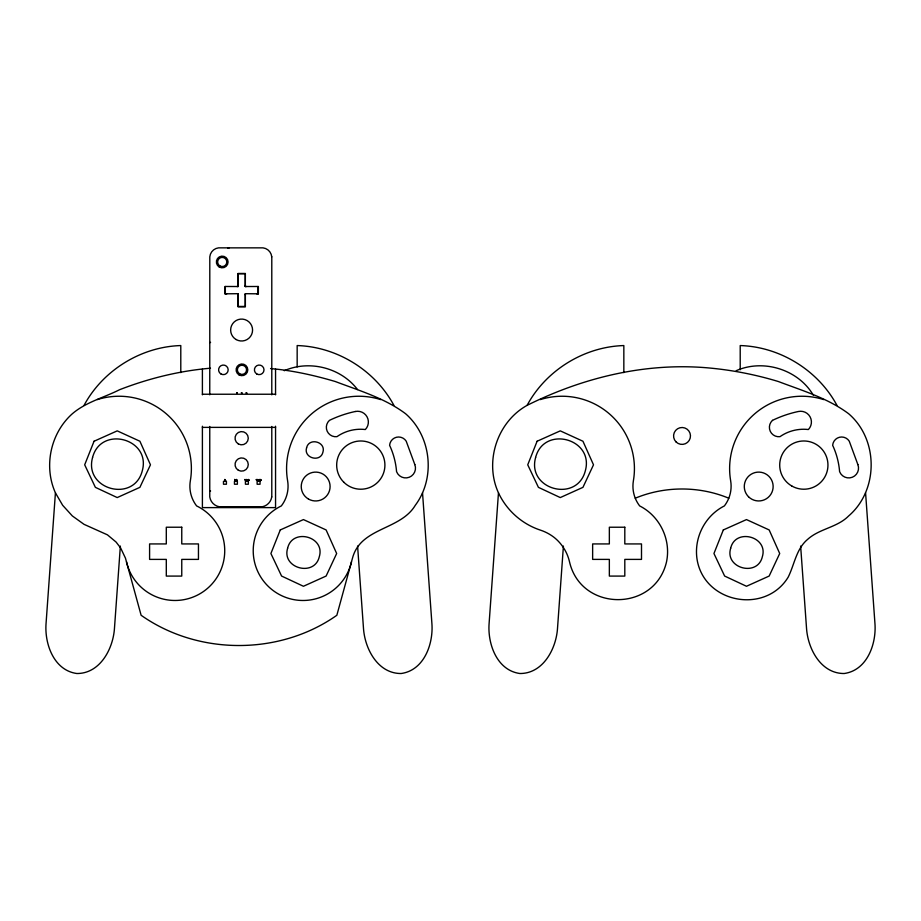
<?xml version="1.0" encoding="UTF-8"?>
<svg xmlns="http://www.w3.org/2000/svg" width="921" height="921" viewBox="0 0 921 921"><rect width="100%" height="100%" fill="white"/><g stroke="black" fill="none" stroke-linecap="round" stroke-linejoin="round"><path stroke-width="1.38" d="M238.044 294.858L238.055 293.787L238.044 306.82L245.366 306.82L245.366 293.811L245.343 294.858M246.414 286.489L245.343 286.5L245.343 285.429M210.495 368.204C179.342 370.864 148.742 378.404 119.615 389.698C103.82 397.676 85.998 402.04 72.356 413.736C50.551 433.123 43.46 466.245 55.421 492.85L46.05 623.563C44.496 643.998 53.902 670.373 76.846 673.516C100.009 673.677 113.076 648.914 114.457 628.467L120.363 546.061M823.742 399.599A72.345 72.345 0 0 0 730.652 480.75A32.316 32.316 0 0 1 728.787 498.215C727.671 500.966 726.185 503.557 724.39 505.917C704.128 516.174 692.868 539.614 697.519 561.833C706.545 603.831 765.823 613.858 788.169 577.179C794.466 564.596 796.181 548.962 807.59 539.407C819.506 528.55 837.143 527.606 848.644 515.956C878.657 490.214 878.657 439.478 848.644 413.736C827.898 398.206 802.364 390.619 778.349 381.524C754.932 374.421 730.837 369.793 706.453 367.744C644.458 362.609 582.44 377.783 527.1 405.355C497.167 421.991 484.158 461.732 498.468 492.85L489.097 623.563C487.543 643.998 496.937 670.373 519.893 673.516C543.056 673.677 556.123 648.914 557.504 628.467L563.41 546.061M209.758 342.67L210.587 342.336M55.421 492.85L62.663 505.295L72.356 515.956L84.053 524.348L107.446 534.848L116.081 542.055L120.663 547.995L125.463 558.161L141.12 615.274C198.257 655.591 279.696 655.591 336.844 615.274L352.49 558.161C360.618 527.146 400.267 530.415 415.29 505.295C435.794 477.861 431.396 436.278 405.597 413.736C384.863 398.206 359.317 390.619 335.302 381.524C314.153 375.284 292.544 370.461 270.555 368.561M84.053 405.355C102.933 370.277 140.982 346.757 180.792 345.559L180.792 372.614M527.1 405.355C545.98 370.277 584.029 346.757 623.839 345.559L623.839 372.614M245.343 286.5L245.366 273.468L238.032 273.468L238.055 286.5L238.079 273.767L245.251 273.767L245.251 286.523L258.364 286.489L258.364 293.811L245.251 293.695L245.251 306.451L238.079 306.451L238.079 293.695L225.023 293.811L225.023 286.477L238.079 286.523L238.044 285.429M498.468 492.85C506.642 510.384 521.954 524.014 540.305 530.093C545.071 531.636 549.572 533.973 553.579 536.989C561.545 543.091 567.267 552.001 569.5 561.787C581.105 612.212 654.866 612.258 666.528 561.833C671.179 539.614 659.92 516.174 639.658 505.917C637.862 503.557 636.376 500.966 635.26 498.215C664.847 485.92 699.2 485.92 728.787 498.215M284.267 370.714C309.318 359.731 340.931 367.709 357.509 389.537M736.178 370.714C763.371 358.66 798.208 369.471 813.324 395.201M225.023 293.799L226.796 293.787M229.225 247.853L218.542 247.853A9.97 9.97 0 0 0 209.804 256.798L209.758 394.833M227.602 247.864L263.003 247.853A9.97 9.97 0 0 1 271.741 256.798M202.401 394.234L275.552 394.234M202.401 427.379L275.552 427.379M219.382 506.746L262.163 506.746M256.602 293.787L258.364 293.799M236.985 286.489L238.055 286.5M210.587 491.008L209.758 490.743M836.947 405.355C818.067 370.277 780.018 346.757 740.208 345.559L740.208 369.758M393.9 405.355C375.02 370.277 336.971 346.757 297.161 345.559L297.161 366.915M865.579 492.85L874.95 623.563C876.504 643.998 867.098 670.373 844.154 673.516C820.991 673.677 807.924 648.914 806.543 628.467L800.637 546.061M422.532 492.85L431.903 623.563C433.457 643.998 424.063 670.373 401.107 673.516C377.944 673.677 364.877 648.914 363.496 628.467L357.59 546.061M275.552 369.125L275.552 394.821M275.552 426.239L275.552 507.609L202.401 507.609L202.401 426.239M271.787 256.786L271.787 394.833M271.787 426.469L271.787 496.926M258.007 286.523L258.007 293.695M225.323 286.523L225.323 293.695M209.758 426.469L209.758 496.926A11.766 11.766 0 0 0 219.382 506.78M202.401 369.125L202.401 394.821M540.305 399.599A72.345 72.345 0 0 1 633.395 480.75A32.316 32.316 0 0 0 635.26 498.215M271.741 496.926A11.766 11.766 0 0 1 262.163 506.78M380.695 399.599A72.345 72.345 0 0 0 287.605 480.75A32.316 32.316 0 0 1 281.342 505.917A49.757 49.757 0 0 0 271.983 589.647A49.757 49.757 0 0 0 351.5 561.787M126.465 561.787A49.757 49.757 0 0 0 205.97 589.647A49.757 49.757 0 0 0 196.61 505.917A32.316 32.316 0 0 1 190.348 480.75A72.345 72.345 0 0 0 97.258 399.599M92.572 457.484C83.604 489.661 133.971 503.165 142.283 470.804C151.263 438.626 100.896 425.122 92.572 457.484M236.639 392.899L237.319 393.083L236.639 392.899M241.383 392.899L242.073 393.083L241.383 392.899M246.137 392.899L246.816 393.083L246.137 392.899M287.628 548.225C281.412 568.349 314.614 577.248 319.299 556.71C325.516 536.575 292.314 527.675 287.628 548.225M306.589 447.79C303.389 458.174 320.508 462.756 322.926 452.165C326.126 441.781 309.007 437.199 306.589 447.79M535.619 457.484C526.639 489.661 577.018 503.165 585.33 470.804C594.31 438.626 543.943 425.122 535.619 457.484M730.675 548.225C724.459 568.349 757.661 577.248 762.346 556.71C768.563 536.575 735.361 527.675 730.675 548.225M94.057 441.24L84.686 464.806L95.37 487.347L117.22 497.57L139.9 487.347L150.457 464.806L139.9 441.24L117.22 430.867L94.057 441.24M280.272 529.943L270.901 553.509L281.584 576.051L303.435 586.274L326.115 576.051L336.66 553.509L326.115 529.943L303.435 519.582L280.272 529.943M537.104 441.24L527.733 464.806L538.417 487.347L560.267 497.57L582.947 487.347L593.504 464.806L582.947 441.24L560.267 430.867L537.104 441.24M723.319 529.943L713.948 553.509L724.631 576.051L746.482 586.274L769.162 576.051L779.707 553.509L769.162 529.943L746.482 519.582L723.319 529.943M224.874 479.484L225.254 480.405L224.874 479.484M234.74 479.484L235.131 480.405L234.74 479.484M236.57 479.484L236.95 480.405L236.57 479.484M244.974 479.484L245.366 480.405L244.974 479.484M246.805 479.484L247.185 480.405L246.805 479.484M248.635 479.484L249.015 480.405L248.635 479.484M256.314 479.484L256.694 480.405L256.314 479.484M257.776 479.484L258.156 480.405L257.776 479.484M259.238 479.484L259.618 480.405L259.238 479.484M260.701 479.484L261.08 480.405L260.701 479.484M226.416 481.315L223.481 481.315L223.481 484.239L226.416 484.239L226.416 481.315M237.376 481.315L234.452 481.315L234.452 484.239L237.376 484.239L237.376 481.315M248.348 481.315L245.423 481.315L245.423 484.239L248.348 484.239L248.348 481.315M260.044 481.315L257.12 481.315L257.12 484.239L260.044 484.239L260.044 481.315M181.759 527.226L166.298 527.226L166.298 543.931L149.593 543.931L149.593 559.392L166.298 559.392L166.298 576.086L181.759 576.086L181.759 559.392L198.452 559.392L198.452 543.931L181.759 543.931L181.759 527.226M624.806 527.226L609.345 527.226L609.345 543.931L592.64 543.931L592.64 559.392L609.345 559.392L609.345 576.086L624.806 576.086L624.806 559.392L641.5 559.392L641.5 543.931L624.806 543.931L624.806 527.226M857.877 464.598L849.254 441.182A9.014 9.014 0 0 0 832.653 445.327A77.065 77.065 0 0 1 839.607 471.667A9.797 9.797 0 0 0 852.282 477.262A9.797 9.797 0 0 0 857.877 464.598M414.83 464.598L406.207 441.182A9.014 9.014 0 0 0 389.606 445.327A77.065 77.065 0 0 1 396.571 471.667A9.797 9.797 0 0 0 409.235 477.262A9.797 9.797 0 0 0 414.83 464.598M676.049 441.93A8.45 8.45 0 0 0 690.186 438.143A8.45 8.45 0 0 0 679.836 427.793A8.45 8.45 0 0 0 676.049 441.93M791.772 485.989A24.119 24.119 0 0 0 827.956 465.093A24.119 24.119 0 0 0 791.772 444.21A24.119 24.119 0 0 0 791.772 485.989M772.489 420.367A9.394 9.394 0 0 0 779.995 436.658A41.307 41.307 0 0 1 808.385 429.531A10.776 10.776 0 0 0 798.403 411.491A113.387 113.387 0 0 0 772.489 420.367M748.508 496.741A14.437 14.437 0 0 0 772.65 490.271A14.437 14.437 0 0 0 754.978 472.588A14.437 14.437 0 0 0 748.508 496.741M238.343 443.945A6.62 6.62 0 0 0 248.279 438.212A6.62 6.62 0 0 0 238.343 432.479A6.62 6.62 0 0 0 238.343 443.945M238.343 470.263A6.62 6.62 0 0 0 248.279 464.529A6.62 6.62 0 0 0 238.343 458.796A6.62 6.62 0 0 0 238.343 470.263M236.121 339.538A10.971 10.971 0 0 0 252.573 330.04A10.971 10.971 0 0 0 236.121 320.543A10.971 10.971 0 0 0 236.121 339.538M239.034 374.893A5.848 5.848 0 0 0 247.807 369.828A5.848 5.848 0 0 0 239.034 364.762A5.848 5.848 0 0 0 239.034 374.893M239.656 373.811A4.605 4.605 0 0 0 246.563 369.828A4.605 4.605 0 0 0 239.656 365.844A4.605 4.605 0 0 0 239.656 373.811M219.923 265.962A4.605 4.605 0 0 0 226.819 261.978A4.605 4.605 0 0 0 219.923 257.995A4.605 4.605 0 0 0 219.923 265.962M219.29 267.044A5.848 5.848 0 0 0 228.074 261.978A5.848 5.848 0 0 0 219.29 256.913A5.848 5.848 0 0 0 219.29 267.044M220.982 373.995A4.801 4.801 0 0 0 228.178 369.839A4.801 4.801 0 0 0 220.982 365.683A4.801 4.801 0 0 0 220.982 373.995M256.809 373.995A4.801 4.801 0 0 0 264.005 369.839A4.801 4.801 0 0 0 256.809 365.683A4.801 4.801 0 0 0 256.809 373.995M343.74 482.155A24.119 24.119 0 0 0 384.092 471.345A24.119 24.119 0 0 0 354.55 441.804A24.119 24.119 0 0 0 343.74 482.155M308.443 499.032A14.437 14.437 0 0 0 330.098 486.53A14.437 14.437 0 0 0 308.443 474.039A14.437 14.437 0 0 0 308.443 499.032M355.356 411.491A113.387 113.387 0 0 0 329.442 420.367A9.394 9.394 0 0 0 336.948 436.658A41.307 41.307 0 0 1 365.338 429.531A10.776 10.776 0 0 0 355.356 411.491"/></g></svg>
